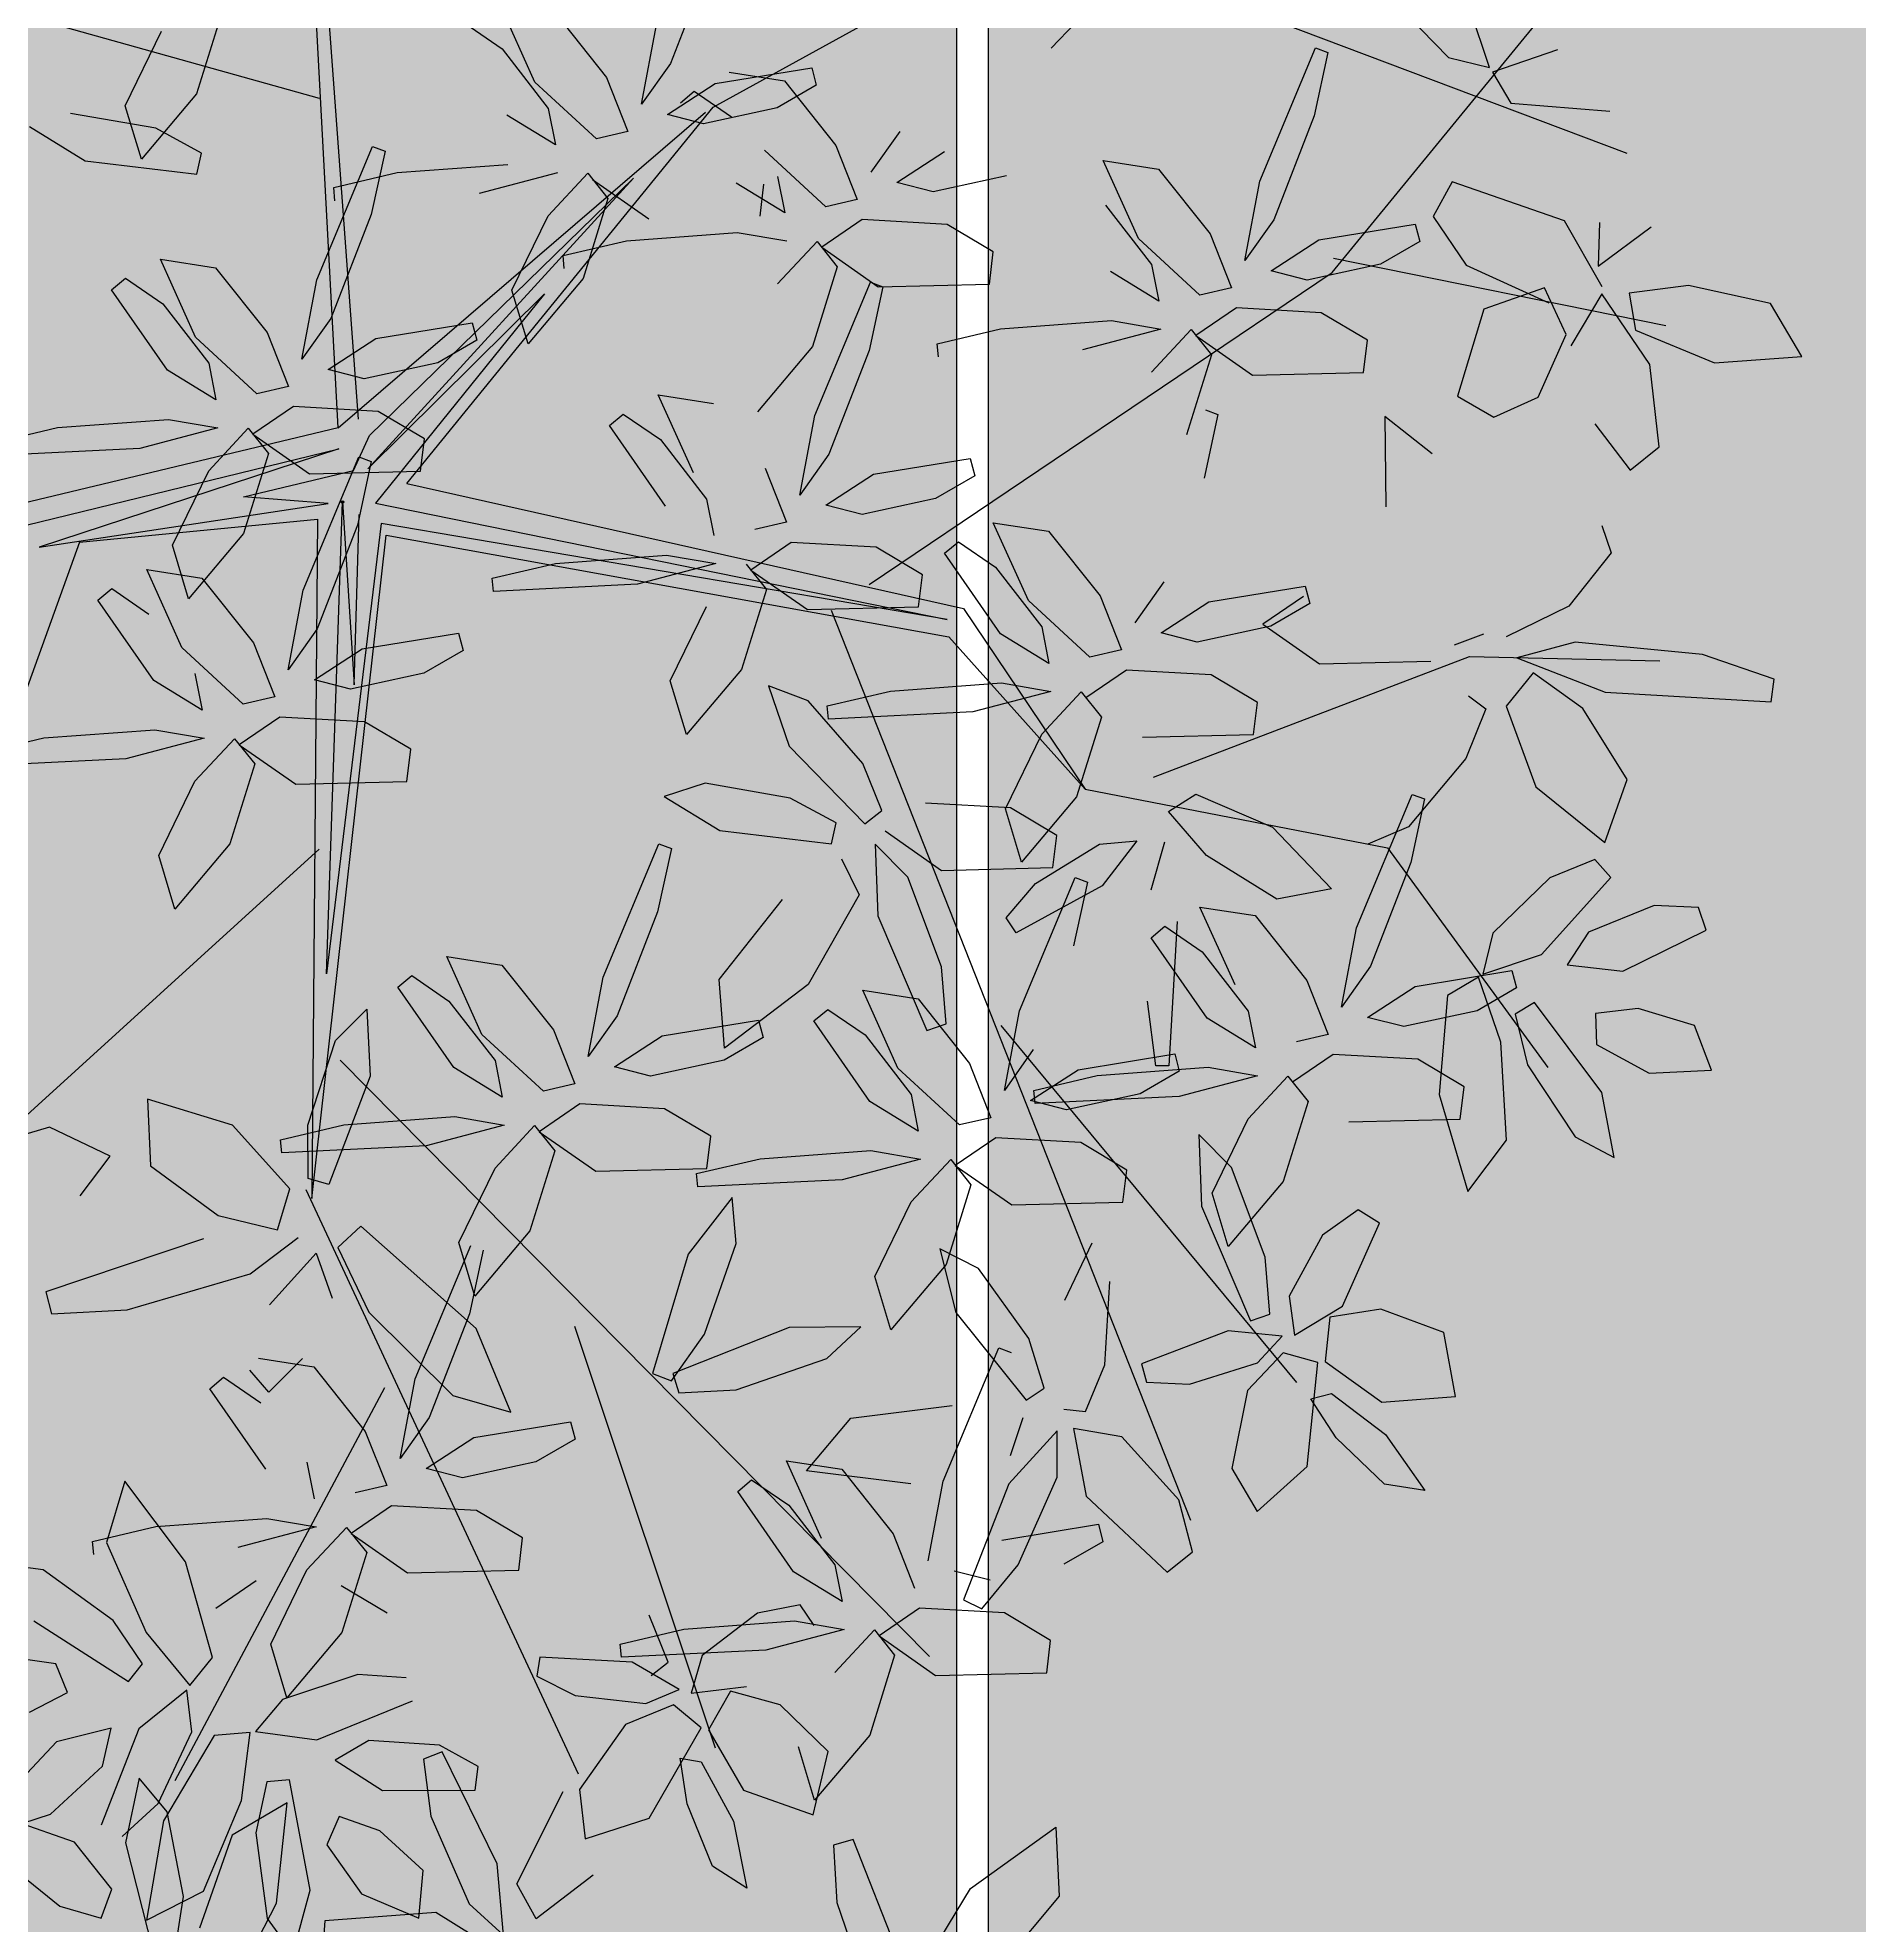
# Model space of a CAD drawing. Header units: metres. Extents: x 349703 to 349913, y 9282546 to 9282694.
# Drawn here: x 349788.658 to 349790.115, y 9282659.87 to 9282661.38 of the extents above; entities that cross this region are included whole.
import ezdxf

# ---------------------------------------------------------------- set-up
doc = ezdxf.new("R2010")
doc.units = ezdxf.units.M
doc.header["$LTSCALE"] = 0.25
doc.layers.add('AREA-VERDE', color=3, linetype='CONTINUOUS', lineweight=9)
doc.layers.add('ARQ-FONDO', color=253, linetype='CONTINUOUS', lineweight=9)
doc.styles.get("Standard").update_dxf_attribs({"font": 'arial.ttf'})

# ---------------------------------------------------------------- blocks, each defined once
blk = doc.blocks.new('ARR2')
at = {"layer": 'ARQ-FONDO', "lineweight": 5}
for p, q in [((2741.0943, 1215.9907), (2741.0724, 1215.982)), ((2741.158, 1215.861), (2741.0943, 1215.9907)), ((2741.0724, 1215.982), (2741.0812, 1215.9163)), ((2740.7432, 1215.9601), (2740.7275, 1215.8854)), ((2740.7756, 1215.921), (2740.7432, 1215.9601)), ((2740.9148, 1215.9314), (2740.8508, 1215.894)), ((2740.9022, 1215.8152), (2740.9148, 1215.9314)), ((2741.1806, 1215.8379), (2741.2344, 1215.9446)), ((2740.6682, 1215.8859), (2740.6001, 1215.91)), ((2740.7946, 1215.8229), (2740.7756, 1215.921)), ((2741.0812, 1215.9163), (2741.1256, 1215.8145)), ((2740.7117, 1215.8316), (2740.6682, 1215.8859)), ((2740.7275, 1215.8854), (2740.7593, 1215.7592)), ((2740.8508, 1215.894), (2740.8132, 1215.7865)), ((2741.5701, 1215.8892), (2741.5475, 1215.8824)), ((2741.5475, 1215.8824), (2741.5511, 1215.8162)), ((2741.6232, 1215.7549), (2741.5701, 1215.8892)), ((2741.706, 1215.8322), (2741.805, 1215.9032)), ((2741.805, 1215.9032), (2741.8089, 1215.8235)), ((2741.1652, 1215.7782), (2741.158, 1215.861)), ((2740.5986, 1215.8547), (2740.6513, 1215.8117)), ((2741.2032, 1215.7974), (2741.1806, 1215.8379)), ((2741.269, 1215.8479), (2741.2032, 1215.7974)), ((2740.6992, 1215.7981), (2740.7117, 1215.8316)), ((2740.7854, 1215.7631), (2740.7946, 1215.8229)), ((2741.5511, 1215.8162), (2741.5873, 1215.7111)), ((2741.644, 1215.7301), (2741.706, 1215.8322)), ((2741.8089, 1215.8235), (2741.7329, 1215.7331)), ((2740.6513, 1215.8117), (2740.6992, 1215.7981)), ((2740.8494, 1215.713), (2740.9022, 1215.8152)), ((2740.9583, 1215.7949), (2740.9557, 1215.7574)), ((2741.0867, 1215.8046), (2740.9583, 1215.7949)), ((2741.1544, 1215.7623), (2741.0867, 1215.8046)), ((2741.1256, 1215.8145), (2741.1652, 1215.7782)), ((2740.9134, 1214.7457), (2739.7186, 1215.0803)), ((2741.3693, 1214.7358), (2741.7422, 1214.9411)), ((2741.7422, 1214.9411), (2742.4277, 1214.6823)), ((2741.3665, 1214.9065), (2741.3199, 1214.7864)), ((2741.7609, 1214.8039), (2741.8498, 1214.897)), ((2742.0863, 1214.5442), (2742.3668, 1214.8866)), ((2740.9352, 1214.3642), (2740.9083, 1214.8699)), ((2740.9588, 1214.3743), (2740.9225, 1214.8658)), ((2742.1569, 1214.8589), (2742.2212, 1214.7932)), ((2740.7999, 1214.8436), (2740.7711, 1214.751)), ((2741.1631, 1214.7648), (2741.1224, 1214.8549)), ((2741.1863, 1214.8451), (2741.246, 1214.7701)), ((2742.2684, 1214.7816), (2742.2457, 1214.8494)), ((2740.6886, 1214.7374), (2740.7306, 1214.8236)), ((2741.0819, 1214.8328), (2741.1251, 1214.8032)), ((2741.2863, 1214.739), (2741.3037, 1214.8311)), ((2741.1251, 1214.8032), (2741.1783, 1214.7343)), ((2742.0026, 1214.6501), (2742.0671, 1214.8044)), ((2742.0814, 1214.7992), (2742.0654, 1214.7255)), ((2742.0671, 1214.8044), (2742.0814, 1214.7992)), ((2742.2212, 1214.7932), (2742.2684, 1214.7816)), ((2742.3472, 1214.8022), (2742.272, 1214.7764)), ((2741.246, 1214.7701), (2741.2708, 1214.7075)), ((2741.3199, 1214.7864), (2741.2863, 1214.739)), ((2741.3718, 1214.7631), (2741.4836, 1214.7814)), ((2741.388, 1214.7761), (2741.4519, 1214.7663)), ((2741.4836, 1214.7814), (2741.4889, 1214.7612)), ((2742.272, 1214.7764), (2742.2932, 1214.7405)), ((2740.7711, 1214.751), (2740.7073, 1214.6755)), ((2741.2343, 1214.699), (2741.1631, 1214.7648)), ((2741.3166, 1214.7272), (2741.3718, 1214.7631)), ((2741.3315, 1214.7407), (2741.3475, 1214.7541)), ((2741.3475, 1214.7541), (2741.3907, 1214.7245)), ((2741.4889, 1214.7612), (2741.4436, 1214.735)), ((2741.4519, 1214.7663), (2741.5116, 1214.6913)), ((2740.7238, 1214.7113), (2740.6253, 1214.7284)), ((2740.7073, 1214.6755), (2740.6886, 1214.7374)), ((2740.9352, 1214.3642), (2741.3605, 1214.7299)), ((2741.0145, 1214.2999), (2741.3693, 1214.7358)), ((2741.1867, 1214.692), (2741.1306, 1214.7263)), ((2741.1783, 1214.7343), (2741.1867, 1214.692)), ((2741.3584, 1214.7165), (2741.3166, 1214.7272)), ((2741.4436, 1214.735), (2741.3584, 1214.7165)), ((2742.0654, 1214.7255), (2742.0188, 1214.6054)), ((2742.2932, 1214.7405), (2742.4079, 1214.731)), ((2740.5776, 1214.7132), (2740.6423, 1214.6736)), ((2740.7768, 1214.6826), (2740.7238, 1214.7113)), ((2741.2708, 1214.7075), (2741.2343, 1214.699)), ((2741.5855, 1214.7076), (2741.552, 1214.6603)), ((2740.7715, 1214.6582), (2740.7768, 1214.6826)), ((2740.9106, 1214.5358), (2740.975, 1214.6902)), ((2740.9894, 1214.6849), (2740.9734, 1214.6113)), ((2740.975, 1214.6902), (2740.9894, 1214.6849)), ((2741.4999, 1214.6202), (2741.4287, 1214.686)), ((2741.5116, 1214.6913), (2741.5364, 1214.6287)), ((2741.5822, 1214.6484), (2741.6374, 1214.6843)), ((2740.6423, 1214.6736), (2740.7715, 1214.6582)), ((2740.93, 1214.6426), (2741.0033, 1214.6599)), ((2741.0033, 1214.6599), (2741.1318, 1214.6695)), ((2741.189, 1214.6596), (2741.0985, 1214.6357)), ((2741.8213, 1214.6739), (2741.8852, 1214.6641)), ((2741.862, 1214.5838), (2741.8213, 1214.6739)), ((2741.8852, 1214.6641), (2741.9449, 1214.5891)), ((2740.9314, 1214.6274), (2740.93, 1214.6426)), ((2741.2773, 1214.6535), (2740.9696, 1214.317)), ((2740.9715, 1214.3555), (2741.2773, 1214.6535)), ((2741.1783, 1214.6098), (2741.2242, 1214.6591)), ((2741.2242, 1214.6591), (2741.2476, 1214.6298)), ((2741.2296, 1214.6521), (2741.295, 1214.6064)), ((2741.4523, 1214.6132), (2741.3962, 1214.6476)), ((2741.4237, 1214.6095), (2741.4282, 1214.6467)), ((2741.444, 1214.6556), (2741.4523, 1214.6132)), ((2741.6241, 1214.6378), (2741.5822, 1214.6484)), ((2741.7092, 1214.6562), (2741.6241, 1214.6378)), ((2741.9852, 1214.558), (2742.0026, 1214.6501)), ((2742.2254, 1214.6493), (2742.2034, 1214.6091)), ((2742.3553, 1214.6039), (2742.2254, 1214.6493)), ((2741.2476, 1214.6298), (2741.2188, 1214.5372)), ((2741.5364, 1214.6287), (2741.4999, 1214.6202)), ((2741.8239, 1214.6223), (2741.8772, 1214.5534)), ((2740.9734, 1214.6113), (2740.9268, 1214.4911)), ((2741.1363, 1214.5237), (2741.1783, 1214.6098)), ((2741.5421, 1214.6055), (2741.4952, 1214.5734)), ((2741.6404, 1214.5999), (2741.5421, 1214.6055)), ((2741.6938, 1214.568), (2741.6404, 1214.5999)), ((2742.0188, 1214.6054), (2741.9852, 1214.558)), ((2742.0707, 1214.5821), (2742.1825, 1214.6004)), ((2742.1825, 1214.6004), (2742.1877, 1214.5802)), ((2742.2034, 1214.6091), (2742.2417, 1214.5529)), ((2742.3991, 1214.5276), (2742.3553, 1214.6039)), ((2742.3961, 1214.6022), (2742.3945, 1214.5515)), ((2742.3945, 1214.5515), (2742.4557, 1214.597)), ((2741.1956, 1214.5639), (2741.269, 1214.5811)), ((2741.269, 1214.5811), (2741.3974, 1214.5907)), ((2741.3974, 1214.5907), (2741.4546, 1214.5808)), ((2741.444, 1214.531), (2741.4898, 1214.5803)), ((2741.4898, 1214.5803), (2741.5132, 1214.551)), ((2741.4952, 1214.5734), (2741.5606, 1214.5276)), ((2741.9332, 1214.518), (2741.862, 1214.5838)), ((2741.9449, 1214.5891), (2741.9697, 1214.5265)), ((2742.0155, 1214.5462), (2742.0707, 1214.5821)), ((2742.1877, 1214.5802), (2742.1424, 1214.554)), ((2740.7292, 1214.5596), (2740.7932, 1214.5498)), ((2740.7699, 1214.4695), (2740.7292, 1214.5596)), ((2741.197, 1214.5487), (2741.1956, 1214.5639)), ((2741.5132, 1214.551), (2741.4844, 1214.4585)), ((2741.6893, 1214.5307), (2741.6938, 1214.568)), ((2741.8772, 1214.5534), (2741.8856, 1214.511)), ((2742.1424, 1214.554), (2742.0573, 1214.5355)), ((2742.088, 1214.5607), (2742.4728, 1214.4827)), ((2742.2417, 1214.5529), (2742.3371, 1214.5093)), ((2740.6728, 1214.5242), (2740.6887, 1214.5376)), ((2740.6887, 1214.5376), (2740.7319, 1214.508)), ((2740.7932, 1214.5498), (2740.8529, 1214.4748)), ((2740.8932, 1214.4438), (2740.9106, 1214.5358)), ((2741.2188, 1214.5372), (2741.155, 1214.4617)), ((2741.4872, 1214.3786), (2741.5517, 1214.5329)), ((2741.5502, 1214.183), (2742.0863, 1214.5442)), ((2741.5517, 1214.5329), (2741.566, 1214.5277)), ((2741.5606, 1214.5276), (2741.6893, 1214.5307)), ((2741.8856, 1214.511), (2741.8295, 1214.5454)), ((2742.0573, 1214.5355), (2742.0155, 1214.5462)), ((2742.4991, 1214.5291), (2742.4303, 1214.5202)), ((2742.5941, 1214.5084), (2742.4991, 1214.5291)), ((2740.7374, 1214.4311), (2740.6728, 1214.5242)), ((2740.7319, 1214.508), (2740.7852, 1214.4391)), ((2740.9696, 1214.317), (2741.1741, 1214.5194)), ((2741.1741, 1214.5194), (2740.9784, 1214.277)), ((2741.155, 1214.4617), (2741.1363, 1214.5237)), ((2741.566, 1214.5277), (2741.55, 1214.454)), ((2741.9697, 1214.5265), (2741.9332, 1214.518)), ((2742.3322, 1214.5263), (2742.2618, 1214.5016)), ((2742.3572, 1214.4723), (2742.3322, 1214.5263)), ((2742.3988, 1214.5195), (2742.3627, 1214.4594)), ((2742.4542, 1214.4377), (2742.3988, 1214.5195)), ((2742.4303, 1214.5202), (2742.4377, 1214.4774)), ((2742.6301, 1214.4471), (2742.5941, 1214.5084)), ((2740.9268, 1214.4911), (2740.8932, 1214.4438)), ((2740.9786, 1214.4678), (2741.0905, 1214.4861)), ((2741.0905, 1214.4861), (2741.0957, 1214.466)), ((2741.7022, 1214.4789), (2741.8307, 1214.4885)), ((2741.8307, 1214.4885), (2741.8879, 1214.4786)), ((2741.9754, 1214.5032), (2741.9284, 1214.4711)), ((2742.0736, 1214.4977), (2741.9754, 1214.5032)), ((2742.1271, 1214.4658), (2742.0736, 1214.4977)), ((2742.2618, 1214.5016), (2742.2315, 1214.4009)), ((2740.8411, 1214.4037), (2740.7699, 1214.4695)), ((2740.8529, 1214.4748), (2740.8776, 1214.4122)), ((2740.9234, 1214.4319), (2740.9786, 1214.4678)), ((2741.0957, 1214.466), (2741.0504, 1214.4397)), ((2741.6288, 1214.4617), (2741.7022, 1214.4789)), ((2741.8879, 1214.4786), (2741.7973, 1214.4547)), ((2741.8772, 1214.4288), (2741.9231, 1214.4781)), ((2741.9231, 1214.4781), (2741.9465, 1214.4488)), ((2741.9284, 1214.4711), (2741.9939, 1214.4254)), ((2742.1226, 1214.4285), (2742.1271, 1214.4658)), ((2742.3248, 1214.3999), (2742.3572, 1214.4723)), ((2742.4377, 1214.4774), (2742.529, 1214.4396)), ((2741.4844, 1214.4585), (2741.4206, 1214.383)), ((2741.55, 1214.454), (2741.5034, 1214.3339)), ((2741.6303, 1214.4465), (2741.6288, 1214.4617)), ((2741.9465, 1214.4488), (2741.9177, 1214.3562)), ((2742.529, 1214.4396), (2742.6301, 1214.4471)), ((2740.7936, 1214.3967), (2740.7374, 1214.4311)), ((2740.7852, 1214.4391), (2740.7936, 1214.3967)), ((2740.9653, 1214.4213), (2740.9234, 1214.4319)), ((2741.0504, 1214.4397), (2740.9653, 1214.4213)), ((2741.9939, 1214.4254), (2742.1226, 1214.4285)), ((2742.4652, 1214.3423), (2742.4542, 1214.4377)), ((2740.8776, 1214.4122), (2740.8411, 1214.4037)), ((2741.3059, 1214.4024), (2741.3698, 1214.3926)), ((2741.3465, 1214.3123), (2741.3059, 1214.4024)), ((2742.2315, 1214.4009), (2742.2736, 1214.3766)), ((2742.2736, 1214.3766), (2742.3248, 1214.3999)), ((2740.8833, 1214.389), (2740.8364, 1214.3569)), ((2740.9816, 1214.3834), (2740.8833, 1214.389)), ((2741.0351, 1214.3515), (2740.9816, 1214.3834)), ((2741.2494, 1214.3669), (2741.2654, 1214.3803)), ((2741.2654, 1214.3803), (2741.3085, 1214.3507)), ((2741.4698, 1214.2865), (2741.4872, 1214.3786)), ((2741.9541, 1214.3798), (2741.9381, 1214.3062)), ((2741.9397, 1214.3851), (2741.9541, 1214.3798)), ((2742.1474, 1214.3773), (2742.1484, 1214.2727)), ((2742.2023, 1214.3344), (2742.1474, 1214.3773)), ((2740.9352, 1214.3642), (2740.2945, 1214.2111)), ((2740.5368, 1214.3474), (2740.6102, 1214.3646)), ((2740.6102, 1214.3646), (2740.7387, 1214.3742)), ((2740.7959, 1214.3643), (2740.7053, 1214.3404)), ((2740.7387, 1214.3742), (2740.7959, 1214.3643)), ((2740.7852, 1214.3145), (2740.8311, 1214.3638)), ((2740.8311, 1214.3638), (2740.8544, 1214.3345)), ((2740.8364, 1214.3569), (2740.9019, 1214.3111)), ((2740.9528, 1214.315), (2740.9715, 1214.3555)), ((2741.3141, 1214.2738), (2741.2494, 1214.3669)), ((2742.3904, 1214.3691), (2742.4313, 1214.3153)), ((2740.3345, 1214.1933), (2740.9358, 1214.3402)), ((2740.7053, 1214.3404), (2740.5383, 1214.3322)), ((2740.9358, 1214.3402), (2740.5887, 1214.2261)), ((2740.8544, 1214.3345), (2740.8257, 1214.242)), ((2741.0306, 1214.3142), (2741.0351, 1214.3515)), ((2741.3085, 1214.3507), (2741.3618, 1214.2818)), ((2741.5034, 1214.3339), (2741.4698, 1214.2865)), ((2742.4313, 1214.3153), (2742.4652, 1214.3423)), ((2740.7432, 1214.2284), (2740.7852, 1214.3145)), ((2740.8256, 1214.2846), (2740.9528, 1214.315)), ((2740.8947, 1214.1764), (2740.9592, 1214.3307)), ((2740.9019, 1214.3111), (2741.0306, 1214.3142)), ((2740.9735, 1214.3255), (2740.9575, 1214.2518)), ((2740.9592, 1214.3307), (2740.9735, 1214.3255)), ((2741.4295, 1214.3176), (2741.4543, 1214.255)), ((2741.5001, 1214.2747), (2741.5552, 1214.3106)), ((2741.5552, 1214.3106), (2741.6671, 1214.3289)), ((2741.6671, 1214.3289), (2741.6723, 1214.3087)), ((2741.0145, 1214.2999), (2741.6594, 1214.1552)), ((2741.6723, 1214.3087), (2741.627, 1214.2825)), ((2740.5887, 1214.2261), (2740.9234, 1214.2766)), ((2740.9234, 1214.2766), (2740.8256, 1214.2846)), ((2740.9216, 1213.7321), (2740.9402, 1214.2786)), ((2740.9402, 1214.2786), (2740.9538, 1214.0668)), ((2740.9784, 1214.277), (2741.6403, 1214.1425)), ((2741.3618, 1214.2818), (2741.3702, 1214.2395)), ((2741.5419, 1214.264), (2741.5001, 1214.2747)), ((2741.627, 1214.2825), (2741.5419, 1214.264)), ((2740.6354, 1214.2321), (2740.9114, 1214.2586)), ((2740.9114, 1214.2586), (2740.9047, 1213.4719)), ((2740.9575, 1214.2518), (2740.9109, 1214.1317)), ((2740.9849, 1214.2535), (2740.9216, 1213.7321)), ((2740.9538, 1214.0668), (2740.9593, 1214.2641)), ((2741.6403, 1214.1425), (2740.9849, 1214.2535)), ((2741.4543, 1214.255), (2741.4177, 1214.2465)), ((2741.6939, 1214.2545), (2741.7579, 1214.2447)), ((2741.7346, 1214.1645), (2741.6939, 1214.2545)), ((2741.7579, 1214.2447), (2741.8176, 1214.1698)), ((2742.3988, 1214.2512), (2742.4094, 1214.2196)), ((2740.6354, 1214.2321), (2740.3772, 1213.5152)), ((2740.7618, 1214.1665), (2740.7432, 1214.2284)), ((2740.8257, 1214.242), (2740.7618, 1214.1665)), ((2740.9047, 1213.4719), (2740.9909, 1214.2402)), ((2740.9909, 1214.2402), (2741.6422, 1214.1223)), ((2741.4599, 1214.2317), (2741.413, 1214.1996)), ((2741.5582, 1214.2261), (2741.4599, 1214.2317)), ((2741.6117, 1214.1942), (2741.5582, 1214.2261)), ((2741.6375, 1214.2191), (2741.6534, 1214.2325)), ((2741.6534, 1214.2325), (2741.6966, 1214.2029)), ((2741.1134, 1214.1901), (2741.1868, 1214.2074)), ((2741.1868, 1214.2074), (2741.3153, 1214.217)), ((2741.3725, 1214.2071), (2741.2819, 1214.1832)), ((2741.3153, 1214.217), (2741.3725, 1214.2071)), ((2741.4077, 1214.2066), (2741.4311, 1214.1773)), ((2741.7021, 1214.126), (2741.6375, 1214.2191)), ((2741.6966, 1214.2029), (2741.7499, 1214.134)), ((2742.4094, 1214.2196), (2742.3603, 1214.1579)), ((2740.7134, 1214.2002), (2740.7773, 1214.1904)), ((2740.754, 1214.1101), (2740.7134, 1214.2002)), ((2740.7773, 1214.1904), (2740.837, 1214.1154)), ((2741.1149, 1214.1749), (2741.1134, 1214.1901)), ((2741.2819, 1214.1832), (2741.1149, 1214.1749)), ((2741.413, 1214.1996), (2741.4785, 1214.1539)), ((2741.6072, 1214.157), (2741.6117, 1214.1942)), ((2741.8915, 1214.1861), (2741.8579, 1214.1387)), ((2741.9433, 1214.1627), (2742.0552, 1214.1811)), ((2742.0552, 1214.1811), (2742.0604, 1214.1609)), ((2740.6569, 1214.1648), (2740.6729, 1214.1782)), ((2740.7216, 1214.0717), (2740.6569, 1214.1648)), ((2740.6729, 1214.1782), (2740.716, 1214.1486)), ((2740.8773, 1214.0843), (2740.8947, 1214.1764)), ((2741.4311, 1214.1773), (2741.4023, 1214.0847)), ((2741.8058, 1214.0986), (2741.7346, 1214.1645)), ((2741.8176, 1214.1698), (2741.8423, 1214.1071)), ((2741.8881, 1214.1269), (2741.9433, 1214.1627)), ((2742.0531, 1214.1691), (2742.0062, 1214.137)), ((2742.0604, 1214.1609), (2742.0151, 1214.1346)), ((2742.3603, 1214.1579), (2742.2877, 1214.1225)), ((2741.3198, 1214.0712), (2741.3618, 1214.1573)), ((2741.4785, 1214.1539), (2741.6072, 1214.157)), ((2741.5062, 1214.1534), (2741.9224, 1213.0996)), ((2741.6594, 1214.1552), (2741.8003, 1213.9461)), ((2742.0062, 1214.137), (2742.0717, 1214.0912)), ((2740.837, 1214.1154), (2740.8618, 1214.0528)), ((2740.9109, 1214.1317), (2740.8773, 1214.0843)), ((2740.9628, 1214.1084), (2741.0746, 1214.1267)), ((2741.0746, 1214.1267), (2741.0798, 1214.1065)), ((2741.6422, 1214.1223), (2741.8003, 1213.9461)), ((2741.7583, 1214.0916), (2741.7021, 1214.126)), ((2741.7499, 1214.134), (2741.7583, 1214.0916)), ((2741.93, 1214.1162), (2741.8881, 1214.1269)), ((2742.0151, 1214.1346), (2741.93, 1214.1162)), ((2742.2281, 1214.113), (2742.2618, 1214.1258)), ((2742.3676, 1214.116), (2742.3003, 1214.0979)), ((2742.5152, 1214.1017), (2742.3676, 1214.116)), ((2740.8252, 1214.0443), (2740.754, 1214.1101)), ((2740.9076, 1214.0725), (2740.9628, 1214.1084)), ((2741.0798, 1214.1065), (2741.0345, 1214.0803)), ((2741.8423, 1214.1071), (2741.8058, 1214.0986)), ((2741.8793, 1213.96), (2742.2455, 1214.0994)), ((2742.0717, 1214.0912), (2742.2004, 1214.0943)), ((2742.2455, 1214.0994), (2742.4659, 1214.0946)), ((2742.3003, 1214.0979), (2742.4025, 1214.0584)), ((2742.5982, 1214.0733), (2742.5152, 1214.1017)), ((2740.7777, 1214.0373), (2740.7216, 1214.0717)), ((2740.7693, 1214.0797), (2740.7777, 1214.0373)), ((2740.9494, 1214.0618), (2740.9076, 1214.0725)), ((2741.0345, 1214.0803), (2740.9494, 1214.0618)), ((2741.3385, 1214.0092), (2741.3198, 1214.0712)), ((2741.4023, 1214.0847), (2741.3385, 1214.0092)), ((2741.848, 1214.0839), (2741.8011, 1214.0518)), ((2741.9463, 1214.0783), (2741.848, 1214.0839)), ((2741.9998, 1214.0464), (2741.9463, 1214.0783)), ((2742.319, 1214.0806), (2742.288, 1214.042)), ((2742.3766, 1214.0395), (2742.319, 1214.0806)), ((2742.5948, 1214.0471), (2742.5982, 1214.0733)), ((2740.8618, 1214.0528), (2740.8252, 1214.0443)), ((2741.4336, 1214.0656), (2741.4573, 1213.9959)), ((2741.4793, 1214.0484), (2741.4336, 1214.0656)), ((2741.5429, 1213.9756), (2741.4793, 1214.0484)), ((2741.5015, 1214.0423), (2741.5749, 1214.0596)), ((2741.5749, 1214.0596), (2741.7034, 1214.0691)), ((2741.7606, 1214.0592), (2741.67, 1214.0353)), ((2741.7034, 1214.0691), (2741.7606, 1214.0592)), ((2741.7499, 1214.0095), (2741.7958, 1214.0588)), ((2741.7958, 1214.0588), (2741.8191, 1214.0294)), ((2742.2444, 1214.0542), (2742.2642, 1214.0389)), ((2742.4025, 1214.0584), (2742.5948, 1214.0471)), ((2740.8675, 1214.0295), (2740.8205, 1213.9974)), ((2740.9657, 1214.024), (2740.8675, 1214.0295)), ((2741.503, 1214.0271), (2741.5015, 1214.0423)), ((2741.67, 1214.0353), (2741.503, 1214.0271)), ((2741.8191, 1214.0294), (2741.7904, 1213.9369)), ((2741.9953, 1214.0092), (2741.9998, 1214.0464)), ((2742.2642, 1214.0389), (2742.2411, 1213.9814)), ((2742.288, 1214.042), (2742.3223, 1213.9488)), ((2742.428, 1213.957), (2742.3766, 1214.0395)), ((2740.5209, 1213.988), (2740.5943, 1214.0052)), ((2740.5943, 1214.0052), (2740.7228, 1214.0148)), ((2740.78, 1214.0049), (2740.6894, 1213.981)), ((2740.7228, 1214.0148), (2740.78, 1214.0049)), ((2741.0192, 1213.9921), (2740.9657, 1214.024)), ((2741.7079, 1213.9233), (2741.7499, 1214.0095)), ((2741.8666, 1214.006), (2741.9953, 1214.0092)), ((2740.7693, 1213.9551), (2740.8152, 1214.0044)), ((2740.8152, 1214.0044), (2740.8386, 1213.9751)), ((2740.8205, 1213.9974), (2740.886, 1213.9517)), ((2741.0147, 1213.9548), (2741.0192, 1213.9921)), ((2741.4573, 1213.9959), (2741.5452, 1213.9058)), ((2740.6894, 1213.981), (2740.5224, 1213.9728)), ((2740.8386, 1213.9751), (2740.8098, 1213.8825)), ((2741.5648, 1213.9214), (2741.5429, 1213.9756)), ((2742.2411, 1213.9814), (2742.1749, 1213.9023)), ((2740.7273, 1213.869), (2740.7693, 1213.9551)), ((2740.886, 1213.9517), (2741.0147, 1213.9548)), ((2741.3603, 1213.9527), (2741.3126, 1213.9375)), ((2741.4588, 1213.9356), (2741.3603, 1213.9527)), ((2741.8003, 1213.9461), (2742.1503, 1213.8779)), ((2741.8967, 1213.9201), (2741.9283, 1213.9402)), ((2741.9283, 1213.9402), (2742.0173, 1213.9018)), ((2742.1146, 1213.7855), (2742.179, 1213.9399)), ((2742.179, 1213.9399), (2742.1934, 1213.9346)), ((2742.3223, 1213.9488), (2742.4021, 1213.884)), ((2742.4021, 1213.884), (2742.428, 1213.957)), ((2741.3126, 1213.9375), (2741.3773, 1213.8979)), ((2741.5118, 1213.9069), (2741.4588, 1213.9356)), ((2741.5452, 1213.9058), (2741.5648, 1213.9214)), ((2741.7138, 1213.9242), (2741.6155, 1213.9298)), ((2741.7265, 1213.8614), (2741.7079, 1213.9233)), ((2741.7673, 1213.8923), (2741.7138, 1213.9242)), ((2741.7904, 1213.9369), (2741.7265, 1213.8614)), ((2741.9409, 1213.8692), (2741.8967, 1213.9201)), ((2742.1934, 1213.9346), (2742.1774, 1213.861)), ((2741.3773, 1213.8979), (2741.5065, 1213.8825)), ((2741.5065, 1213.8825), (2741.5118, 1213.9069)), ((2741.5686, 1213.8977), (2741.634, 1213.8519)), ((2742.0173, 1213.9018), (2742.0857, 1213.8304)), ((2742.1749, 1213.9023), (2742.1278, 1213.8821)), ((2740.9133, 1213.8764), (2740.0653, 1213.1056)), ((2740.8098, 1213.8825), (2740.746, 1213.807)), ((2741.2422, 1213.7283), (2741.3067, 1213.8826)), ((2741.321, 1213.8774), (2741.305, 1213.8037)), ((2741.3067, 1213.8826), (2741.321, 1213.8774)), ((2741.557, 1213.8823), (2741.56, 1213.7993)), ((2741.5947, 1213.8441), (2741.557, 1213.8823)), ((2741.7429, 1213.8367), (2741.817, 1213.8824)), ((2741.7628, 1213.8551), (2741.7673, 1213.8923)), ((2741.817, 1213.8824), (2741.86, 1213.8862)), ((2741.86, 1213.8862), (2741.8199, 1213.834)), ((2741.8766, 1213.8293), (2741.8925, 1213.8851)), ((2742.1503, 1213.8779), (2742.336, 1213.6237)), ((2740.746, 1213.807), (2740.7273, 1213.869)), ((2741.5181, 1213.8651), (2741.5386, 1213.8235)), ((2741.634, 1213.8519), (2741.7628, 1213.8551)), ((2742.0221, 1213.8184), (2741.9409, 1213.8692)), ((2742.1774, 1213.861), (2742.1308, 1213.7408)), ((2742.3906, 1213.8645), (2742.3383, 1213.8433)), ((2742.4089, 1213.8437), (2742.3906, 1213.8645)), ((2741.6338, 1213.7401), (2741.5947, 1213.8441)), ((2741.7089, 1213.7968), (2741.7429, 1213.8367)), ((2741.8199, 1213.834), (2741.7205, 1213.7795)), ((2741.7241, 1213.6891), (2741.7885, 1213.8435)), ((2741.8029, 1213.8382), (2741.7869, 1213.7646)), ((2741.7885, 1213.8435), (2741.8029, 1213.8382)), ((2742.0857, 1213.8304), (2742.0221, 1213.8184)), ((2742.3383, 1213.8433), (2742.2725, 1213.7791)), ((2742.3288, 1213.7546), (2742.4089, 1213.8437)), ((2741.3763, 1213.7255), (2741.4497, 1213.818)), ((2741.5386, 1213.8235), (2741.4794, 1213.7197)), ((2741.9332, 1213.8093), (2741.9972, 1213.7995)), ((2741.9739, 1213.7192), (2741.9332, 1213.8093)), ((2742.4594, 1213.8111), (2742.3832, 1213.7802)), ((2742.5104, 1213.8088), (2742.4594, 1213.8111)), ((2742.5194, 1213.7825), (2742.5104, 1213.8088)), ((2741.305, 1213.8037), (2741.2584, 1213.6836)), ((2741.56, 1213.7993), (2741.6169, 1213.6665)), ((2741.7205, 1213.7795), (2741.7089, 1213.7968)), ((2741.8768, 1213.7739), (2741.8927, 1213.7873)), ((2741.8927, 1213.7873), (2741.9359, 1213.7577)), ((2741.9067, 1213.7925), (2741.8973, 1213.6255)), ((2741.9972, 1213.7995), (2742.0569, 1213.7245)), ((2741.9414, 1213.6808), (2741.8768, 1213.7739)), ((2742.0972, 1213.6935), (2742.1146, 1213.7855)), ((2742.2725, 1213.7791), (2742.261, 1213.7318)), ((2742.3832, 1213.7802), (2742.3584, 1213.7424)), ((2742.4231, 1213.7351), (2742.5194, 1213.7825)), ((2741.0609, 1213.7521), (2741.1248, 1213.7423)), ((2741.1016, 1213.662), (2741.0609, 1213.7521)), ((2741.9359, 1213.7577), (2741.9892, 1213.6888)), ((2742.261, 1213.7318), (2742.3288, 1213.7546)), ((2741.0044, 1213.7167), (2741.0204, 1213.7301)), ((2741.0204, 1213.7301), (2741.0635, 1213.7005)), ((2741.1248, 1213.7423), (2741.1845, 1213.6673)), ((2741.2248, 1213.6363), (2741.2422, 1213.7283)), ((2741.3824, 1213.6459), (2741.3763, 1213.7255)), ((2741.6393, 1213.674), (2741.6338, 1213.7401)), ((2742.0569, 1213.7245), (2742.0816, 1213.6619)), ((2742.1308, 1213.7408), (2742.0972, 1213.6935)), ((2742.1826, 1213.7175), (2742.2945, 1213.7358)), ((2742.2558, 1213.7282), (2742.2199, 1213.707)), ((2742.2816, 1213.653), (2742.2558, 1213.7282)), ((2742.2945, 1213.7358), (2742.2997, 1213.7157)), ((2742.3584, 1213.7424), (2742.4231, 1213.7351)), ((2741.0691, 1213.6236), (2741.0044, 1213.7167)), ((2741.0635, 1213.7005), (2741.1168, 1213.6316)), ((2741.4794, 1213.7197), (2741.3824, 1213.6459)), ((2741.5427, 1213.713), (2741.6067, 1213.7031)), ((2741.5834, 1213.6229), (2741.5427, 1213.713)), ((2741.6067, 1213.7031), (2741.6664, 1213.6282)), ((2741.882, 1213.6257), (2741.8726, 1213.7005)), ((2742.1274, 1213.6816), (2742.1826, 1213.7175)), ((2742.2199, 1213.707), (2742.2103, 1213.5924)), ((2742.2997, 1213.7157), (2742.2544, 1213.6894)), ((2740.9321, 1213.655), (2740.9682, 1213.6913)), ((2740.9682, 1213.6913), (2740.9723, 1213.6134)), ((2741.2584, 1213.6836), (2741.2248, 1213.6363)), ((2741.3103, 1213.6603), (2741.4221, 1213.6786)), ((2741.4221, 1213.6786), (2741.4273, 1213.6584)), ((2741.4862, 1213.6775), (2741.5022, 1213.6909)), ((2741.5509, 1213.5844), (2741.4862, 1213.6775)), ((2741.5022, 1213.6909), (2741.5454, 1213.6613)), ((2741.7067, 1213.5971), (2741.7241, 1213.6891)), ((2741.9976, 1213.6464), (2741.9414, 1213.6808)), ((2741.9892, 1213.6888), (2741.9976, 1213.6464)), ((2742.1693, 1213.671), (2742.1274, 1213.6816)), ((2742.2544, 1213.6894), (2742.1693, 1213.671)), ((2742.3208, 1213.6989), (2742.2982, 1213.6853)), ((2742.2982, 1213.6853), (2742.3127, 1213.6266)), ((2742.3986, 1213.5945), (2742.3208, 1213.6989)), ((2742.4407, 1213.6918), (2742.3913, 1213.6861)), ((2742.3913, 1213.6861), (2742.3926, 1213.6504)), ((2742.5059, 1213.6724), (2742.4407, 1213.6918)), ((2741.1728, 1213.5962), (2741.1016, 1213.662)), ((2741.1845, 1213.6673), (2741.2093, 1213.6047)), ((2741.2551, 1213.6244), (2741.3103, 1213.6603)), ((2741.4273, 1213.6584), (2741.382, 1213.6322)), ((2741.5454, 1213.6613), (2741.5987, 1213.5924)), ((2741.6169, 1213.6665), (2741.6393, 1213.674)), ((2741.7026, 1213.6723), (2742.0451, 1213.2589)), ((2742.0816, 1213.6619), (2742.0451, 1213.6534)), ((2742.5257, 1213.6207), (2742.5059, 1213.6724)), ((2740.9002, 1213.5569), (2740.9321, 1213.655)), ((2741.7402, 1213.6445), (2741.7067, 1213.5971)), ((2741.7921, 1213.6211), (2741.904, 1213.6395)), ((2741.904, 1213.6395), (2741.9092, 1213.6193)), ((2742.0873, 1213.6387), (2742.0404, 1213.6066)), ((2742.1856, 1213.6331), (2742.0873, 1213.6387)), ((2742.2881, 1213.5393), (2742.2816, 1213.653)), ((2742.3926, 1213.6504), (2742.4536, 1213.6169)), ((2740.9723, 1213.6134), (2740.9243, 1213.4881)), ((2740.9374, 1213.632), (2741.6198, 1212.9417)), ((2741.1252, 1213.5892), (2741.0691, 1213.6236)), ((2741.1168, 1213.6316), (2741.1252, 1213.5892)), ((2741.2969, 1213.6137), (2741.2551, 1213.6244)), ((2741.382, 1213.6322), (2741.2969, 1213.6137)), ((2741.6546, 1213.5571), (2741.5834, 1213.6229)), ((2741.6664, 1213.6282), (2741.6911, 1213.5655)), ((2741.7369, 1213.5853), (2741.7921, 1213.6211)), ((2741.7408, 1213.5971), (2741.8142, 1213.6143)), ((2741.8142, 1213.6143), (2741.9427, 1213.6239)), ((2741.9092, 1213.6193), (2741.8639, 1213.593)), ((2741.8973, 1213.6255), (2741.882, 1213.6257)), ((2741.9999, 1213.614), (2741.9093, 1213.5901)), ((2741.9427, 1213.6239), (2741.9999, 1213.614)), ((2741.9892, 1213.5642), (2742.0351, 1213.6136)), ((2742.0351, 1213.6136), (2742.0584, 1213.5842)), ((2742.2391, 1213.6012), (2742.1856, 1213.6331)), ((2742.3127, 1213.6266), (2742.3679, 1213.5432)), ((2742.4536, 1213.6169), (2742.5257, 1213.6207)), ((2741.2093, 1213.6047), (2741.1728, 1213.5962)), ((2741.5987, 1213.5924), (2741.607, 1213.55)), ((2741.7423, 1213.5819), (2741.7408, 1213.5971)), ((2741.9093, 1213.5901), (2741.7423, 1213.5819)), ((2741.8639, 1213.593), (2741.7788, 1213.5746)), ((2742.2103, 1213.5924), (2742.2433, 1213.4802)), ((2742.2346, 1213.5639), (2742.2391, 1213.6012)), ((2742.4128, 1213.5195), (2742.3986, 1213.5945)), ((2740.7145, 1213.5871), (2740.7177, 1213.5098)), ((2740.8127, 1213.5568), (2740.7145, 1213.5871)), ((2741.215, 1213.5814), (2741.168, 1213.5493)), ((2741.3132, 1213.5759), (2741.215, 1213.5814)), ((2741.3667, 1213.544), (2741.3132, 1213.5759)), ((2741.607, 1213.55), (2741.5509, 1213.5844)), ((2741.7788, 1213.5746), (2741.7369, 1213.5853)), ((2742.0584, 1213.5842), (2742.0297, 1213.4917)), ((2740.6007, 1213.5547), (2740.485, 1213.5199)), ((2740.6711, 1213.5211), (2740.6007, 1213.5547)), ((2740.8793, 1213.4831), (2740.8127, 1213.5568)), ((2740.8685, 1213.5399), (2740.9418, 1213.5571)), ((2740.9003, 1213.4949), (2740.9002, 1213.5569)), ((2740.9418, 1213.5571), (2741.0703, 1213.5667)), ((2741.1275, 1213.5568), (2741.037, 1213.5329)), ((2741.0703, 1213.5667), (2741.1275, 1213.5568)), ((2741.1168, 1213.507), (2741.1627, 1213.5563)), ((2741.1627, 1213.5563), (2741.1861, 1213.527)), ((2741.168, 1213.5493), (2741.2335, 1213.5036)), ((2741.6911, 1213.5655), (2741.6546, 1213.5571)), ((2741.9318, 1213.5462), (2741.9348, 1213.4632)), ((2741.9696, 1213.508), (2741.9318, 1213.5462)), ((2741.9472, 1213.4781), (2741.9892, 1213.5642)), ((2742.1058, 1213.5608), (2742.2346, 1213.5639)), ((2740.8699, 1213.5247), (2740.8685, 1213.5399)), ((2741.037, 1213.5329), (2740.8699, 1213.5247)), ((2741.1861, 1213.527), (2741.1573, 1213.4344)), ((2741.3622, 1213.5067), (2741.3667, 1213.544)), ((2741.4237, 1213.518), (2741.5522, 1213.5276)), ((2741.5522, 1213.5276), (2741.6094, 1213.5176)), ((2741.6968, 1213.5423), (2741.6499, 1213.5102)), ((2741.7951, 1213.5367), (2741.6968, 1213.5423)), ((2741.8486, 1213.5048), (2741.7951, 1213.5367)), ((2742.2433, 1213.4802), (2742.2881, 1213.5393)), ((2742.3679, 1213.5432), (2742.4128, 1213.5195)), ((2740.6365, 1213.4749), (2740.6711, 1213.5211)), ((2740.7177, 1213.5098), (2740.7962, 1213.4524)), ((2741.0748, 1213.4209), (2741.1168, 1213.507)), ((2741.2335, 1213.5036), (2741.3622, 1213.5067)), ((2741.3503, 1213.5007), (2741.4237, 1213.518)), ((2741.6094, 1213.5176), (2741.5188, 1213.4937)), ((2741.5987, 1213.4679), (2741.6446, 1213.5172)), ((2741.6446, 1213.5172), (2741.6679, 1213.4879)), ((2741.6499, 1213.5102), (2741.7153, 1213.4644)), ((2741.844, 1213.4676), (2741.8486, 1213.5048)), ((2742.0086, 1213.404), (2741.9696, 1213.508)), ((2740.865, 1213.4358), (2740.8793, 1213.4831)), ((2740.8976, 1213.4825), (2741.2131, 1212.8057)), ((2740.9243, 1213.4881), (2740.9003, 1213.4949)), ((2741.3517, 1213.4855), (2741.3503, 1213.5007)), ((2741.5188, 1213.4937), (2741.3517, 1213.4855)), ((2741.6679, 1213.4879), (2741.6391, 1213.3953)), ((2742.0297, 1213.4917), (2741.9658, 1213.4162)), ((2741.3916, 1213.4732), (2741.3406, 1213.4076)), ((2741.396, 1213.4197), (2741.3916, 1213.4732)), ((2741.5567, 1213.3817), (2741.5987, 1213.4679)), ((2741.7153, 1213.4644), (2741.844, 1213.4676)), ((2741.9348, 1213.4632), (2741.9917, 1213.3304)), ((2741.9658, 1213.4162), (2741.9472, 1213.4781)), ((2740.7962, 1213.4524), (2740.865, 1213.4358)), ((2740.9615, 1213.4397), (2740.9349, 1213.4152)), ((2741.095, 1213.3213), (2740.9615, 1213.4397)), ((2742.1166, 1213.4588), (2742.0752, 1213.4296)), ((2742.0982, 1213.3471), (2742.1413, 1213.4433)), ((2742.1413, 1213.4433), (2742.1166, 1213.4588)), ((2740.7793, 1213.4252), (2740.5966, 1213.3638)), ((2740.8332, 1213.3848), (2740.8888, 1213.4267)), ((2741.0243, 1213.2631), (2741.0888, 1213.4174)), ((2741.0935, 1213.3589), (2741.0748, 1213.4209)), ((2741.1573, 1213.4344), (2741.0935, 1213.3589)), ((2741.3593, 1213.3148), (2741.396, 1213.4197)), ((2741.8081, 1213.4202), (2741.7762, 1213.3538)), ((2742.0752, 1213.4296), (2742.0366, 1213.3588)), ((2740.8555, 1213.3486), (2740.9097, 1213.4086)), ((2740.9097, 1213.4086), (2740.9282, 1213.3565)), ((2740.9349, 1213.4152), (2740.9708, 1213.3404)), ((2741.1031, 1213.4122), (2741.0871, 1213.3385)), ((2741.3406, 1213.4076), (2741.2992, 1213.2692)), ((2741.6391, 1213.3953), (2741.5753, 1213.3198)), ((2741.632, 1213.4135), (2741.6504, 1213.3399)), ((2741.6767, 1213.3909), (2741.632, 1213.4135)), ((2742.0141, 1213.3379), (2742.0086, 1213.404)), ((2740.6909, 1213.3429), (2740.8332, 1213.3848)), ((2741.5753, 1213.3198), (2741.5567, 1213.3817)), ((2741.735, 1213.3098), (2741.6767, 1213.3909)), ((2741.823, 1213.2793), (2741.8287, 1213.3759)), ((2740.5966, 1213.3638), (2740.6033, 1213.3383)), ((2742.0366, 1213.3588), (2742.0428, 1213.3136)), ((2740.6033, 1213.3383), (2740.6909, 1213.3429)), ((2740.9708, 1213.3404), (2741.0681, 1213.2439)), ((2741.0871, 1213.3385), (2741.0405, 1213.2184)), ((2741.6504, 1213.3399), (2741.7318, 1213.2384)), ((2741.9917, 1213.3304), (2742.0141, 1213.3379)), ((2742.0428, 1213.3136), (2742.0982, 1213.3471)), ((2742.0835, 1213.3346), (2742.0784, 1213.2833)), ((2742.1426, 1213.3436), (2742.0835, 1213.3346)), ((2742.2155, 1213.3166), (2742.1426, 1213.3436)), ((2741.135, 1213.2246), (2741.095, 1213.3213)), ((2741.2088, 1213.3241), (2741.3717, 1212.8358)), ((2741.3211, 1213.2606), (2741.3593, 1213.3148)), ((2741.4573, 1213.3225), (2741.3229, 1213.2693)), ((2741.5403, 1213.3232), (2741.4573, 1213.3225)), ((2741.501, 1213.2866), (2741.5403, 1213.3232)), ((2741.7527, 1213.2522), (2741.735, 1213.3098)), ((2741.9658, 1213.3187), (2741.8656, 1213.2806)), ((2742.0284, 1213.3123), (2741.9658, 1213.3187)), ((2741.9997, 1213.2816), (2742.0284, 1213.3123)), ((2742.2292, 1213.2425), (2742.2155, 1213.3166)), ((2740.843, 1213.2869), (2740.9069, 1213.2771)), ((2740.8937, 1213.2867), (2740.8547, 1213.2477)), ((2741.396, 1213.2504), (2741.501, 1213.2866)), ((2741.6357, 1213.1444), (2741.7001, 1213.2988)), ((2741.7001, 1213.2988), (2741.7145, 1213.2935)), ((2742.0296, 1213.2933), (2741.9882, 1213.2496)), ((2742.0698, 1213.282), (2742.0296, 1213.2933)), ((2740.7865, 1213.2514), (2740.8025, 1213.2649)), ((2740.8025, 1213.2649), (2740.8457, 1213.2353)), ((2740.8547, 1213.2477), (2740.833, 1213.273)), ((2740.9069, 1213.2771), (2740.9666, 1213.2021)), ((2741.007, 1213.171), (2741.0243, 1213.2631)), ((2741.2992, 1213.2692), (2741.3211, 1213.2606)), ((2741.3229, 1213.2693), (2741.3298, 1213.2467)), ((2741.8006, 1213.2254), (2741.823, 1213.2793)), ((2741.8656, 1213.2806), (2741.8714, 1213.2591)), ((2741.9212, 1213.2569), (2741.9997, 1213.2816)), ((2742.0575, 1213.1617), (2742.0698, 1213.282)), ((2742.0784, 1213.2833), (2742.1438, 1213.2359)), ((2740.9887, 1213.2525), (2740.7458, 1212.7974)), ((2740.8512, 1213.1584), (2740.7865, 1213.2514)), ((2741.0681, 1213.2439), (2741.135, 1213.2246)), ((2741.3298, 1213.2467), (2741.396, 1213.2504)), ((2741.7318, 1213.2384), (2741.7527, 1213.2522)), ((2741.8714, 1213.2591), (2741.9212, 1213.2569)), ((2741.9882, 1213.2496), (2741.9701, 1213.1593)), ((2742.0617, 1213.2399), (2742.0856, 1213.246)), ((2742.0856, 1213.246), (2742.148, 1213.1986)), ((2742.1438, 1213.2359), (2742.2292, 1213.2425)), ((2741.5289, 1213.2177), (2741.6461, 1213.2322)), ((2741.7757, 1213.2279), (2741.8006, 1213.2254)), ((2742.0909, 1213.1949), (2742.0617, 1213.2399)), ((2740.9666, 1213.2021), (2740.9914, 1213.1395)), ((2741.0405, 1213.2184), (2741.007, 1213.171)), ((2741.0924, 1213.1951), (2741.2042, 1213.2134)), ((2741.2042, 1213.2134), (2741.2095, 1213.1932)), ((2741.4775, 1213.1566), (2741.5289, 1213.2177)), ((2741.7677, 1213.2029), (2741.7117, 1213.1416)), ((2741.7279, 1213.2179), (2741.7133, 1213.1739)), ((2741.7678, 1213.1492), (2741.7677, 1213.2029)), ((2741.7868, 1213.2057), (2741.8014, 1213.1273)), ((2741.8427, 1213.1958), (2741.7868, 1213.2057)), ((2742.148, 1213.1986), (2742.1936, 1213.1338)), ((2741.0372, 1213.1592), (2741.0924, 1213.1951)), ((2741.2095, 1213.1932), (2741.1642, 1213.167)), ((2741.9089, 1213.1229), (2741.8427, 1213.1958)), ((2742.1469, 1213.141), (2742.0909, 1213.1949)), ((2740.899, 1213.1664), (2740.9073, 1213.124)), ((2741.0791, 1213.1485), (2741.0372, 1213.1592)), ((2741.1642, 1213.167), (2741.0791, 1213.1485)), ((2741.4543, 1213.1682), (2741.5183, 1213.1584)), ((2741.495, 1213.0781), (2741.4543, 1213.1682)), ((2741.5984, 1213.1413), (2741.4775, 1213.1566)), ((2741.5183, 1213.1584), (2741.578, 1213.0834)), ((2741.9701, 1213.1593), (2741.9995, 1213.1096)), ((2741.9995, 1213.1096), (2742.0575, 1213.1617)), ((2740.6882, 1213.1446), (2740.667, 1213.0735)), ((2740.7584, 1213.0511), (2740.6882, 1213.1446)), ((2740.9914, 1213.1395), (2740.9549, 1213.131)), ((2741.3979, 1213.1328), (2741.4138, 1213.1462)), ((2741.4625, 1213.0397), (2741.3979, 1213.1328)), ((2741.4138, 1213.1462), (2741.457, 1213.1166)), ((2741.6183, 1213.0524), (2741.6357, 1213.1444)), ((2741.7117, 1213.1416), (2741.6592, 1213.007)), ((2741.7228, 1213.0476), (2741.7678, 1213.1492)), ((2742.1936, 1213.1338), (2742.1469, 1213.141)), ((2740.9971, 1213.1162), (2740.9502, 1213.0841)), ((2741.0954, 1213.1107), (2740.9971, 1213.1162)), ((2741.1488, 1213.0788), (2741.0954, 1213.1107)), ((2741.457, 1213.1166), (2741.5103, 1213.0477)), ((2741.8014, 1213.1273), (2741.8954, 1213.0393)), ((2741.9247, 1213.0627), (2741.9089, 1213.1229)), ((2740.6506, 1213.0747), (2740.724, 1213.0919)), ((2740.724, 1213.0919), (2740.8524, 1213.1015)), ((2740.9096, 1213.0916), (2740.8191, 1213.0677)), ((2740.8524, 1213.1015), (2740.9096, 1213.0916)), ((2740.899, 1213.0418), (2740.9448, 1213.0911)), ((2740.9448, 1213.0911), (2740.9682, 1213.0618)), ((2741.7037, 1213.0764), (2741.8156, 1213.0947)), ((2741.8156, 1213.0947), (2741.8208, 1213.0745)), ((2740.652, 1213.0595), (2740.6506, 1213.0747)), ((2740.667, 1213.0735), (2740.7129, 1212.9693)), ((2740.9502, 1213.0841), (2741.0156, 1213.0384)), ((2741.1443, 1213.0415), (2741.1488, 1213.0788)), ((2741.578, 1213.0834), (2741.6027, 1213.0208)), ((2741.8208, 1213.0745), (2741.7755, 1213.0483)), ((2740.5936, 1213.0419), (2740.5432, 1213.0483)), ((2740.7896, 1212.9404), (2740.7584, 1213.0511)), ((2740.9682, 1213.0618), (2740.9394, 1212.9692)), ((2741.5103, 1213.0477), (2741.5187, 1213.0053)), ((2741.6804, 1212.9966), (2741.7228, 1213.0476)), ((2741.8954, 1213.0393), (2741.9247, 1213.0627)), ((2740.6745, 1212.9832), (2740.5936, 1213.0419)), ((2740.8403, 1213.0291), (2740.7934, 1212.997)), ((2740.857, 1212.9557), (2740.899, 1213.0418)), ((2740.992, 1212.9916), (2740.9385, 1213.0235)), ((2741.0156, 1213.0384), (2741.1443, 1213.0415)), ((2741.5187, 1213.0053), (2741.4625, 1213.0397)), ((2741.6904, 1213.0298), (2741.6486, 1213.0405)), ((2741.4703, 1213.0015), (2741.4206, 1212.9917)), ((2741.4866, 1212.9773), (2741.4703, 1213.0015)), ((2741.6592, 1213.007), (2741.6804, 1212.9966)), ((2740.5828, 1212.983), (2740.6923, 1212.9126)), ((2740.7087, 1212.9332), (2740.6745, 1212.9832)), ((2741.3172, 1212.935), (2741.2954, 1212.9893)), ((2741.3353, 1212.9732), (2741.4638, 1212.9828)), ((2741.4206, 1212.9917), (2741.3566, 1212.9426)), ((2741.4638, 1212.9828), (2741.521, 1212.9729)), ((2741.6084, 1212.9976), (2741.5615, 1212.9655)), ((2741.7067, 1212.992), (2741.6084, 1212.9976)), ((2741.7602, 1212.9601), (2741.7067, 1212.992)), ((2740.7129, 1212.9693), (2740.7635, 1212.9079)), ((2740.9394, 1212.9692), (2740.8756, 1212.8937)), ((2741.2619, 1212.956), (2741.3353, 1212.9732)), ((2741.521, 1212.9729), (2741.4304, 1212.949)), ((2741.5103, 1212.9231), (2741.5562, 1212.9724)), ((2741.5562, 1212.9724), (2741.5795, 1212.9431)), ((2741.5615, 1212.9655), (2741.627, 1212.9197)), ((2741.7557, 1212.9228), (2741.7602, 1212.9601)), ((2740.6081, 1212.9329), (2740.5392, 1212.9429)), ((2740.7635, 1212.9079), (2740.7896, 1212.9404)), ((2740.8756, 1212.8937), (2740.857, 1212.9557)), ((2741.1686, 1212.9408), (2741.1651, 1212.9188)), ((2741.2755, 1212.9348), (2741.1686, 1212.9408)), ((2741.2634, 1212.9408), (2741.2619, 1212.956)), ((2741.4304, 1212.949), (2741.2634, 1212.9408)), ((2741.3566, 1212.9426), (2741.3439, 1212.8989)), ((2741.5795, 1212.9431), (2741.5508, 1212.8505)), ((2740.6218, 1212.8999), (2740.6081, 1212.9329)), ((2740.6923, 1212.9126), (2740.7087, 1212.9332)), ((2740.9578, 1212.9208), (2740.8705, 1212.8919)), ((2741.014, 1212.917), (2740.9578, 1212.9208)), ((2741.1651, 1212.9188), (2741.2097, 1212.8965)), ((2741.3302, 1212.9035), (2741.2755, 1212.9348)), ((2741.2977, 1212.9194), (2741.3172, 1212.935)), ((2741.627, 1212.9197), (2741.7557, 1212.9228)), ((2740.5775, 1212.8772), (2740.6218, 1212.8999)), ((2740.7598, 1212.9027), (2740.7043, 1212.8577)), ((2740.7656, 1212.8544), (2740.7598, 1212.9027)), ((2740.8705, 1212.8919), (2740.8394, 1212.8545)), ((2741.2097, 1212.8965), (2741.2914, 1212.8872)), ((2741.2914, 1212.8872), (2741.3302, 1212.9035)), ((2741.3439, 1212.8989), (2741.4081, 1212.9069)), ((2741.3896, 1212.9015), (2741.3641, 1212.8567)), ((2741.4472, 1212.8857), (2741.3896, 1212.9015)), ((2740.9103, 1212.8452), (2741.0214, 1212.8902)), ((2741.3235, 1212.8857), (2741.2679, 1212.8626)), ((2741.3556, 1212.859), (2741.3235, 1212.8857)), ((2741.5028, 1212.8314), (2741.4472, 1212.8857)), ((2740.6723, 1212.8587), (2740.6091, 1212.8428)), ((2740.7043, 1212.8577), (2740.6605, 1212.7461)), ((2740.6623, 1212.8146), (2740.6723, 1212.8587)), ((2740.7265, 1212.7712), (2740.7656, 1212.8544)), ((2740.7916, 1212.8502), (2740.7328, 1212.7514)), ((2740.8331, 1212.8536), (2740.7916, 1212.8502)), ((2740.8233, 1212.7747), (2740.8331, 1212.8536)), ((2740.8394, 1212.8545), (2740.9103, 1212.8452)), ((2741.2679, 1212.8626), (2741.2147, 1212.7875)), ((2741.2955, 1212.7542), (2741.3556, 1212.859)), ((2741.3641, 1212.8567), (2741.4045, 1212.7868)), ((2741.5508, 1212.8505), (2741.4869, 1212.7751)), ((2740.6091, 1212.8428), (2740.5356, 1212.7647)), ((2740.9705, 1212.8444), (2740.9316, 1212.8213)), ((2741.0525, 1212.8388), (2740.9705, 1212.8444)), ((2741.0974, 1212.8143), (2741.0525, 1212.8388)), ((2741.4869, 1212.7751), (2741.4683, 1212.837)), ((2741.4852, 1212.7581), (2741.5028, 1212.8314)), ((2740.6018, 1212.7589), (2740.6623, 1212.8146)), ((2740.9316, 1212.8213), (2740.9865, 1212.7864)), ((2741.0939, 1212.7868), (2741.0974, 1212.8143)), ((2741.3311, 1212.8239), (2741.3554, 1212.8197)), ((2741.3395, 1212.7709), (2741.3311, 1212.8239)), ((2741.3554, 1212.8197), (2741.3931, 1212.751)), ((2740.8525, 1212.7964), (2740.8398, 1212.7372)), ((2740.8788, 1212.7987), (2740.8525, 1212.7964)), ((2740.9029, 1212.6708), (2740.8788, 1212.7987)), ((2740.9865, 1212.7864), (2741.0939, 1212.7868)), ((2741.2147, 1212.7875), (2741.2213, 1212.7302)), ((2741.4045, 1212.7868), (2741.4852, 1212.7581)), ((2740.685, 1212.733), (2740.7265, 1212.7712)), ((2740.7793, 1212.6696), (2740.8233, 1212.7747)), ((2741.3688, 1212.6988), (2741.3395, 1212.7709)), ((2740.5532, 1212.7432), (2740.6018, 1212.7589)), ((2740.7328, 1212.7514), (2740.7132, 1212.6361)), ((2740.9364, 1212.7563), (2740.922, 1212.7236)), ((2740.9834, 1212.7398), (2740.9364, 1212.7563)), ((2741.0335, 1212.6938), (2740.9834, 1212.7398)), ((2741.2213, 1212.7302), (2741.2955, 1212.7542)), ((2741.3931, 1212.751), (2741.4085, 1212.6733)), ((2740.8398, 1212.7372), (2740.8528, 1212.6381)), ((2740.922, 1212.7236), (2740.9621, 1212.6668)), ((2741.4085, 1212.6733), (2741.3688, 1212.6988)), ((2741.0286, 1212.6386), (2741.0335, 1212.6938)), ((2740.7132, 1212.6361), (2740.7793, 1212.6696)), ((2740.8828, 1212.5972), (2740.9029, 1212.6708)), ((2740.9621, 1212.6668), (2741.0286, 1212.6386)), ((2740.8528, 1212.6381), (2740.8828, 1212.5972))]:
    blk.add_line(p, q, dxfattribs=at)
at = {"layer": 'ARQ-FONDO', "lineweight": 9}
blk.add_circle((2740.9402, 1214.2786), 0.00142, dxfattribs=at)
for s in ['P. de Arq. Enrique Guerrero Hernández.', 'P. de Arq. Adrian A. Romero Arguelles.', 'P. de Arq. Francisco Espitia Ramos.', 'P. de Arq. Hugo Suárez Ramírez.']:
    blk.add_text(s, height=1.6e-15, rotation=33.9755, dxfattribs=at).set_placement((2740.9402, 1214.2786))

msp = doc.modelspace()

# ---------------------------------------------------------------- hatches: boundary and pattern name
at = {"layer": 'AREA-VERDE', "lineweight": 0, "true_color": 0xc4e4b2, "transparency": 33554687}
h = msp.add_hatch(color=3, dxfattribs=at)
h.dxf.hatch_style = 1
h.paths.add_polyline_path([(349789.3945, 9282677.3624), (349782.88, 9282677.3624), (349782.88, 9282641.1423), (349789.3945, 9282641.1423)])
h.paths.add_polyline_path([(349788.3945, 9282676.3624), (349788.3945, 9282642.1423), (349783.88, 9282642.1423), (349783.88, 9282676.3624)], flags=16)
h = msp.add_hatch(color=3, dxfattribs=at)
h.dxf.hatch_style = 1
h.paths.add_polyline_path([(349809.3294, 9282661.7114), (349789.42, 9282661.7114), (349789.42, 9282657.5508), (349797.36, 9282657.5528), (349797.36, 9282656.356), (349809.3294, 9282656.356)])
h.paths.add_polyline_path([(349808.3294, 9282660.7114), (349808.3294, 9282657.356), (349798.36, 9282657.356), (349798.36, 9282658.553), (349790.42, 9282658.551), (349790.42, 9282660.7114)], flags=16)

# ---------------------------------------------------------------- linework, layer by layer
at = {"layer": 'ARQ-FONDO'}
msp.add_lwpolyline([(349782.88, 9282677.3624), (349789.3945, 9282677.3624), (349789.3945, 9282641.1423), (349782.88, 9282641.1423)], close=True, dxfattribs=at)
at = {"layer": 'ARQ-FONDO', "flags": 128}
msp.add_lwpolyline([(349789.42, 9282661.7114), (349789.42, 9282657.5508), (349797.36, 9282657.5528), (349797.36, 9282656.356), (349809.3294, 9282656.356), (349809.3294, 9282661.7114)], close=True, dxfattribs=at)

# ---------------------------------------------------------------- block references
at = {"layer": 'ARQ-FONDO', "xscale": 0.6917913537138002, "yscale": 0.6917913537138002, "zscale": 0.6917913537138002}
for p in [(347892.7439, 9281820.9809), (347892.7172, 9281818.7952)]:
    msp.add_blockref('ARR2', p, dxfattribs=at)

doc.saveas('drawing.dxf')
